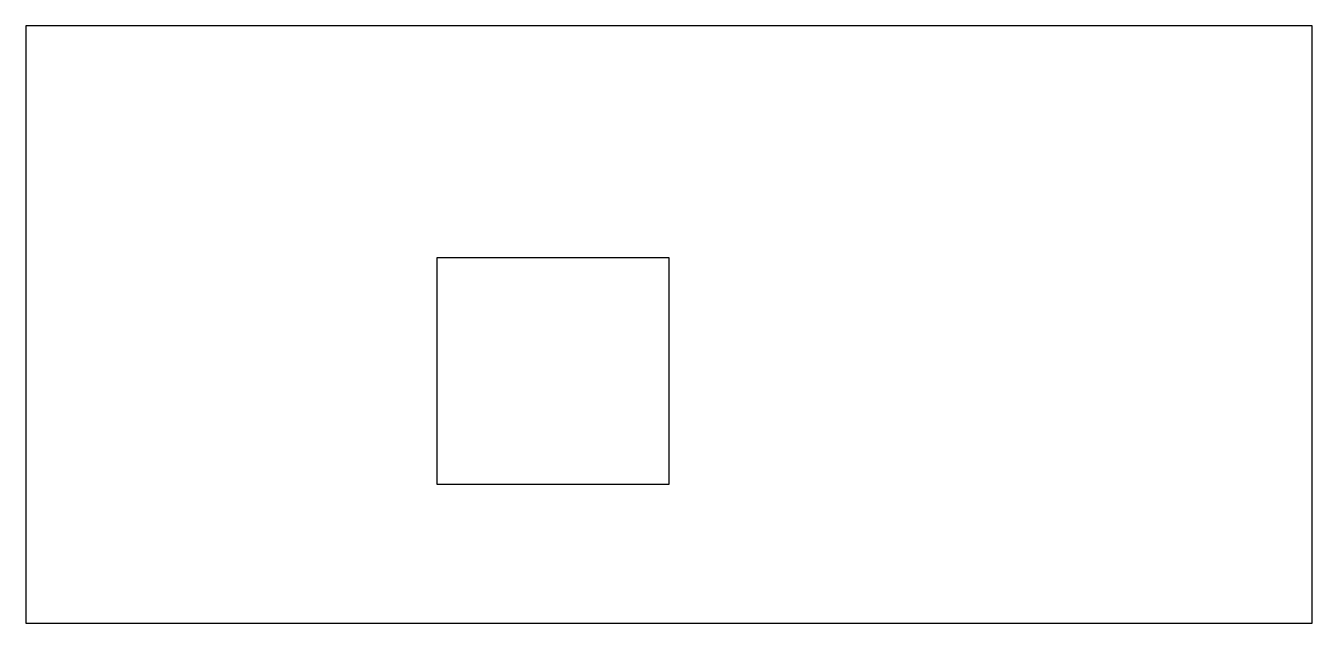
# Model space of a CAD drawing. Header units: millimetres. Extents: x 8088 to 8784, y 4518 to 4842.
import ezdxf

# ---------------------------------------------------------------- set-up
doc = ezdxf.new("R2010")
doc.units = ezdxf.units.MM
doc.header["$LTSCALE"] = 10
doc.layers.add('Grabado relleno', color=6, linetype='Continuous')
doc.layers.add('Material', color=7, linetype='Continuous')

msp = doc.modelspace()

# ---------------------------------------------------------------- linework, layer by layer
at = {"layer": 'Grabado relleno'}
msp.add_lwpolyline([(8310.1, 4715.86), (8310.1, 4593.29), (8435.9, 4593.29), (8435.9, 4715.86)], close=True, dxfattribs=at)
at = {"layer": 'Material'}
msp.add_lwpolyline([(8087.53, 4841.66), (8087.53, 4518.02), (8784.26, 4518.02), (8784.26, 4841.66)], close=True, dxfattribs=at)

doc.saveas('drawing.dxf')
